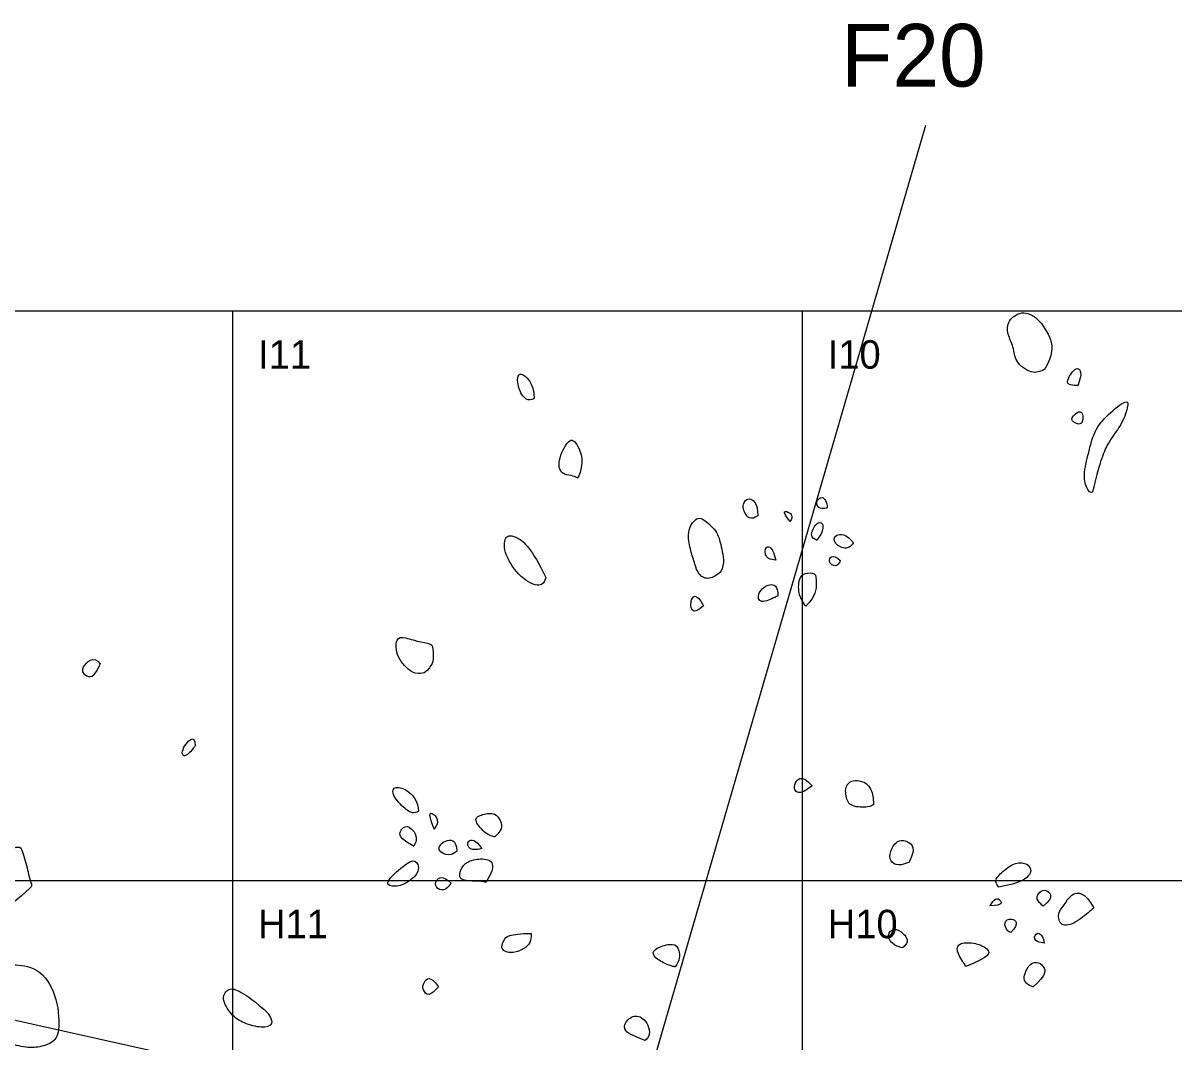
# Model space of a CAD drawing. Extents: x 1 to 19, y 16 to 23.5.
# Drawn here: x 15.632 to 17.652, y 21.716 to 23.506 of the extents above; entities that cross this region are included whole.
import ezdxf

# ---------------------------------------------------------------- set-up
doc = ezdxf.new("R2010")
doc.units = 0
for name, color, linetype in [('Cobbles n Brick', 7, 'Continuous'), ('Feature Numbers', 7, 'Continuous'), ('House outline', 7, 'Continuous'), ('Quadrat Boundary', 7, 'Continuous'), ('Quadrat IDs', 7, 'Continuous')]:
    doc.layers.add(name, color=color, linetype=linetype)

msp = doc.modelspace()

# ---------------------------------------------------------------- linework, layer by layer
at = {"layer": 'Cobbles n Brick'}
for points in [[(17.425, 22.8974), (17.4398, 22.9237), (17.4398, 22.9485), (17.4127, 22.9903), (17.3848, 23.0012), (17.3592, 22.9834), (17.3592, 22.9586), (17.3716, 22.9369), (17.3716, 22.9113), (17.4034, 22.8873), (17.425, 22.8974), (17.425, 22.8974), (17.425, 22.8974)], [(17.4831, 22.8688), (17.4924, 22.8897), (17.4831, 22.9083), (17.4645, 22.8796), (17.4645, 22.8703), (17.4831, 22.8688), (17.4831, 22.8688), (17.4831, 22.8688)], [(16.5291, 22.8464), (16.5291, 22.8731), (16.4988, 22.9025), (16.4988, 22.8651), (16.5157, 22.8401), (16.5291, 22.8464), (16.5291, 22.8464), (16.5291, 22.8464)], [(17.5094, 22.6822), (17.5203, 22.7294), (17.5342, 22.7697), (17.5605, 22.7983), (17.5721, 22.8332), (17.5721, 22.8471), (17.535, 22.8177), (17.5118, 22.7913), (17.5009, 22.7449), (17.4916, 22.7069), (17.5025, 22.6798), (17.5094, 22.6822), (17.5094, 22.6822), (17.5094, 22.6822)], [(17.4839, 22.8014), (17.4932, 22.8014), (17.4932, 22.8239), (17.4823, 22.8239), (17.4676, 22.8076), (17.4839, 22.8014), (17.4839, 22.8014), (17.4839, 22.8014)], [(16.6057, 22.7065), (16.6182, 22.7341), (16.6048, 22.7689), (16.5906, 22.7796), (16.5683, 22.7341), (16.5772, 22.7118), (16.595, 22.7118), (16.6057, 22.7065), (16.6057, 22.7065), (16.6057, 22.7065)], [(16.9217, 22.6406), (16.9217, 22.6625), (16.9047, 22.6769), (16.8909, 22.6563), (16.907, 22.6312), (16.9217, 22.6406), (16.9217, 22.6406), (16.9217, 22.6406)], [(17.0434, 22.6541), (17.0434, 22.6648), (17.0344, 22.6782), (17.021, 22.6625), (17.0313, 22.6514), (17.0434, 22.6541), (17.0434, 22.6541), (17.0434, 22.6541)], [(16.9781, 22.6303), (16.9848, 22.6393), (16.9749, 22.6487), (16.9642, 22.6487), (16.9781, 22.6303), (16.9781, 22.6303), (16.9781, 22.6303)], [(16.8564, 22.5418), (16.8645, 22.557), (16.8573, 22.5834), (16.8524, 22.612), (16.8278, 22.633), (16.8162, 22.6406), (16.7974, 22.6165), (16.8019, 22.5838), (16.8095, 22.5624), (16.8162, 22.5355), (16.8368, 22.5266), (16.8564, 22.5418), (16.8564, 22.5418), (16.8564, 22.5418)], [(17.025, 22.5977), (17.0371, 22.6125), (17.0371, 22.6299), (17.0246, 22.6299), (17.0116, 22.6035), (17.025, 22.5977), (17.025, 22.5977), (17.025, 22.5977)], [(17.0894, 22.5928), (17.0773, 22.6093), (17.0545, 22.6093), (17.0545, 22.5905), (17.0787, 22.5798), (17.0894, 22.5928), (17.0894, 22.5928), (17.0894, 22.5928)], [(16.5496, 22.5319), (16.5247, 22.5836), (16.497, 22.6067), (16.4757, 22.6067), (16.4757, 22.5729), (16.5051, 22.5292), (16.5425, 22.5123), (16.5496, 22.5319), (16.5496, 22.5319), (16.5496, 22.5319)], [(16.953, 22.5624), (16.9481, 22.5852), (16.9338, 22.591), (16.9338, 22.5651), (16.953, 22.5624), (16.953, 22.5624), (16.953, 22.5624)], [(17.0662, 22.5619), (17.0519, 22.5749), (17.0416, 22.5579), (17.0608, 22.549), (17.0662, 22.5619), (17.0662, 22.5619), (17.0662, 22.5619)], [(17.0058, 22.4819), (17.0241, 22.4984), (17.0241, 22.5266), (17.0241, 22.5405), (17.0036, 22.5405), (16.9928, 22.5315), (16.9928, 22.4993), (17.0058, 22.4819), (17.0058, 22.4819), (17.0058, 22.4819)], [(16.8265, 22.4823), (16.8126, 22.5083), (16.8001, 22.4881), (16.8081, 22.4671), (16.8265, 22.4823), (16.8265, 22.4823), (16.8265, 22.4823)], [(16.957, 22.4998), (16.957, 22.5172), (16.9432, 22.5244), (16.9195, 22.5051), (16.924, 22.4837), (16.957, 22.4998), (16.957, 22.4998), (16.957, 22.4998)], [(16.3358, 22.3644), (16.3518, 22.3769), (16.3518, 22.3965), (16.3518, 22.417), (16.3322, 22.417), (16.301, 22.4277), (16.2859, 22.4277), (16.2859, 22.392), (16.3162, 22.3608), (16.3358, 22.3644), (16.3358, 22.3644), (16.3358, 22.3644)], [(15.7673, 22.3807), (15.7565, 22.3965), (15.7283, 22.3708), (15.7449, 22.3567), (15.7557, 22.3567), (15.7673, 22.3807), (15.7673, 22.3807), (15.7673, 22.3807)], [(15.9339, 22.2364), (15.9339, 22.2597), (15.9058, 22.229), (15.9149, 22.2124), (15.9339, 22.2364), (15.9339, 22.2364), (15.9339, 22.2364)], [(17.0168, 22.1661), (16.9982, 22.1888), (16.9796, 22.1647), (16.9934, 22.1489), (17.0168, 22.1661), (17.0168, 22.1661), (17.0168, 22.1661)], [(16.3257, 22.1215), (16.3257, 22.1377), (16.3095, 22.1591), (16.2835, 22.167), (16.277, 22.153), (16.3006, 22.1261), (16.3169, 22.1164), (16.3257, 22.1215), (16.3257, 22.1215), (16.3257, 22.1215)], [(17.1247, 22.1338), (17.1247, 22.1668), (17.0958, 22.1799), (17.0752, 22.1702), (17.0752, 22.1469), (17.0835, 22.1283), (17.1192, 22.1283), (17.1247, 22.1338), (17.1247, 22.1338), (17.1247, 22.1338)], [(16.3536, 22.0899), (16.3638, 22.1034), (16.3517, 22.1192), (16.3429, 22.1192), (16.3536, 22.0899), (16.3536, 22.0899), (16.3536, 22.0899)], [(16.4599, 22.0769), (16.4766, 22.0904), (16.4682, 22.1099), (16.4576, 22.1205), (16.4311, 22.1145), (16.4223, 22.1062), (16.445, 22.0797), (16.4599, 22.0769), (16.4599, 22.0769), (16.4599, 22.0769)], [(16.3178, 22.0602), (16.3266, 22.0737), (16.3127, 22.0959), (16.2992, 22.0959), (16.2876, 22.0774), (16.3178, 22.0602), (16.3178, 22.0602), (16.3178, 22.0602)], [(16.393, 22.0514), (16.393, 22.0727), (16.3703, 22.0727), (16.3559, 22.0518), (16.3814, 22.0421), (16.393, 22.0514), (16.393, 22.0514), (16.393, 22.0514)], [(16.4371, 22.056), (16.4269, 22.0727), (16.4088, 22.0727), (16.4144, 22.0514), (16.4371, 22.056), (16.4371, 22.056), (16.4371, 22.056)], [(17.1873, 22.032), (17.1997, 22.0561), (17.1859, 22.0712), (17.1646, 22.0712), (17.1529, 22.0499), (17.1529, 22.0334), (17.168, 22.0245), (17.1873, 22.032), (17.1873, 22.032), (17.1873, 22.032)], [(15.6199, 22.0586), (15.5911, 22.0503), (15.5687, 22.0424), (15.5625, 22.0404), (15.5597, 22.0378), (15.5597, 22.0275), (15.5638, 22.0112), (15.5683, 21.9985), (15.5683, 21.9772), (15.5683, 21.9644), (15.5709, 21.9574), (15.5709, 21.9546), (15.5808, 21.9565), (15.599, 21.9607), (15.6087, 21.9607), (15.6166, 21.9625), (15.6278, 21.9721), (15.6451, 21.9871), (15.6478, 21.9914), (15.644, 22.0004), (15.6409, 22.0138), (15.637, 22.0305), (15.6321, 22.0474), (15.6278, 22.0593), (15.6199, 22.0586), (15.6199, 22.0586), (15.6199, 22.0586)], [(16.3197, 22.0073), (16.329, 22.0198), (16.3229, 22.0356), (16.3108, 22.0356), (16.2709, 22.0017), (16.2709, 21.9892), (16.2978, 21.9892), (16.3197, 22.0073), (16.3197, 22.0073), (16.3197, 22.0073)], [(16.4446, 21.997), (16.458, 22.0189), (16.458, 22.0384), (16.4265, 22.0384), (16.4065, 22.0314), (16.3977, 22.0142), (16.3977, 21.9989), (16.4353, 21.9989), (16.4446, 21.997), (16.4446, 21.997), (16.4446, 21.997)], [(17.3443, 21.9885), (17.3838, 21.9953), (17.4045, 22.012), (17.3987, 22.0287), (17.377, 22.0341), (17.3534, 22.0182), (17.3356, 22.0004), (17.3443, 21.9885), (17.3443, 21.9885), (17.3443, 21.9885)], [(16.3833, 21.9952), (16.3675, 22.0105), (16.355, 21.9994), (16.355, 21.9882), (16.3707, 21.9794), (16.3833, 21.9952), (16.3833, 21.9952), (16.3833, 21.9952)], [(17.4226, 21.9547), (17.4429, 21.9714), (17.427, 21.9863), (17.4161, 21.9805), (17.4085, 21.9674), (17.4226, 21.9547), (17.4226, 21.9547), (17.4226, 21.9547)], [(17.3295, 21.9558), (17.3519, 21.9558), (17.3483, 21.966), (17.3389, 21.9703), (17.3295, 21.9558), (17.3295, 21.9558), (17.3295, 21.9558)], [(17.5115, 21.9522), (17.4959, 21.9801), (17.4712, 21.9801), (17.46, 21.9547), (17.4466, 21.9442), (17.4524, 21.9174), (17.4799, 21.9243), (17.5115, 21.9522), (17.5115, 21.9522), (17.5115, 21.9522)], [(17.3657, 21.9087), (17.3824, 21.9257), (17.3657, 21.9366), (17.3519, 21.9261), (17.3599, 21.9109), (17.3657, 21.9087), (17.3657, 21.9087), (17.3657, 21.9087)], [(16.524, 21.907), (16.4845, 21.907), (16.4747, 21.8954), (16.4692, 21.8782), (16.4891, 21.8708), (16.5119, 21.8796), (16.523, 21.8903), (16.524, 21.907), (16.524, 21.907), (16.524, 21.907)], [(17.1758, 21.8815), (17.1888, 21.8924), (17.1772, 21.9083), (17.1609, 21.9181), (17.1475, 21.9047), (17.1569, 21.8873), (17.1758, 21.8815), (17.1758, 21.8815), (17.1758, 21.8815)], [(17.4245, 21.8902), (17.4208, 21.9087), (17.4067, 21.9087), (17.4067, 21.8927), (17.4245, 21.8902), (17.4245, 21.8902), (17.4245, 21.8902)], [(16.7765, 21.8485), (16.7849, 21.8587), (16.7849, 21.8805), (16.7742, 21.8907), (16.7473, 21.8838), (16.7343, 21.8735), (16.7436, 21.8615), (16.7686, 21.8494), (16.7765, 21.8485), (16.7765, 21.8485), (16.7765, 21.8485)], [(17.2867, 21.8492), (17.3295, 21.8659), (17.3295, 21.8793), (17.3041, 21.8913), (17.2751, 21.8913), (17.2678, 21.8786), (17.2867, 21.8492), (17.2867, 21.8492), (17.2867, 21.8492)], [(15.6075, 21.8524), (15.5766, 21.8683), (15.5397, 21.8539), (15.5312, 21.8265), (15.5477, 21.7641), (15.5666, 21.7342), (15.5921, 21.7197), (15.6305, 21.7063), (15.6579, 21.7063), (15.6858, 21.7143), (15.6973, 21.7362), (15.6918, 21.8005), (15.6594, 21.8499), (15.6075, 21.8524), (15.6075, 21.8524), (15.6075, 21.8524)], [(17.4049, 21.8133), (17.4292, 21.8337), (17.4241, 21.8514), (17.411, 21.8583), (17.3958, 21.8525), (17.3842, 21.8213), (17.4049, 21.8133), (17.4049, 21.8133), (17.4049, 21.8133)], [(16.361, 21.8132), (16.3466, 21.835), (16.3331, 21.8197), (16.3331, 21.8085), (16.3433, 21.7946), (16.361, 21.8132), (16.361, 21.8132), (16.361, 21.8132)], [(16.0627, 21.7659), (16.0389, 21.7888), (16.0108, 21.8073), (15.9927, 21.8126), (15.9787, 21.7945), (15.9963, 21.7637), (16.0187, 21.7488), (16.0521, 21.74), (16.0732, 21.7466), (16.0627, 21.7659), (16.0627, 21.7659), (16.0627, 21.7659)], [(16.7241, 21.7189), (16.7347, 21.7273), (16.7287, 21.7538), (16.7069, 21.7668), (16.6869, 21.7514), (16.6869, 21.7352), (16.7041, 21.7273), (16.7241, 21.7189), (16.7241, 21.7189), (16.7241, 21.7189)]]:
    msp.add_open_spline(points, degree=3, dxfattribs=at)
at = {"layer": 'Feature Numbers'}
msp.add_line((16.6672, 21.4358), (17.2166, 23.3262), dxfattribs=at)
at = {"layer": 'House outline'}
msp.add_line((15.0805, 21.8743), (17.648, 21.3034), dxfattribs=at)
at = {"layer": 'Quadrat Boundary'}
for p, q in [((10, 23), (19, 23)), ((10, 22), (19, 22))]:
    msp.add_line(p, q, dxfattribs=at)
for points in [[(16, 16), (16, 23), (16, 23)], [(17, 16), (17, 23), (17, 23)]]:
    msp.add_lwpolyline(points, dxfattribs=at)

# ---------------------------------------------------------------- texts
at = {"layer": 'Feature Numbers'}
msp.add_text('F20', height=0.11, dxfattribs=at).set_placement((17.0681, 23.3939))
at = {"layer": 'Quadrat IDs'}
for s, p in [('I11', (16.0444, 22.8986)), ('I10', (17.0444, 22.8986)), ('H11', (16.0444, 21.8986)), ('H10', (17.0444, 21.8986))]:
    msp.add_text(s, height=0.05, dxfattribs=at).set_placement(p)

doc.saveas('drawing.dxf')
